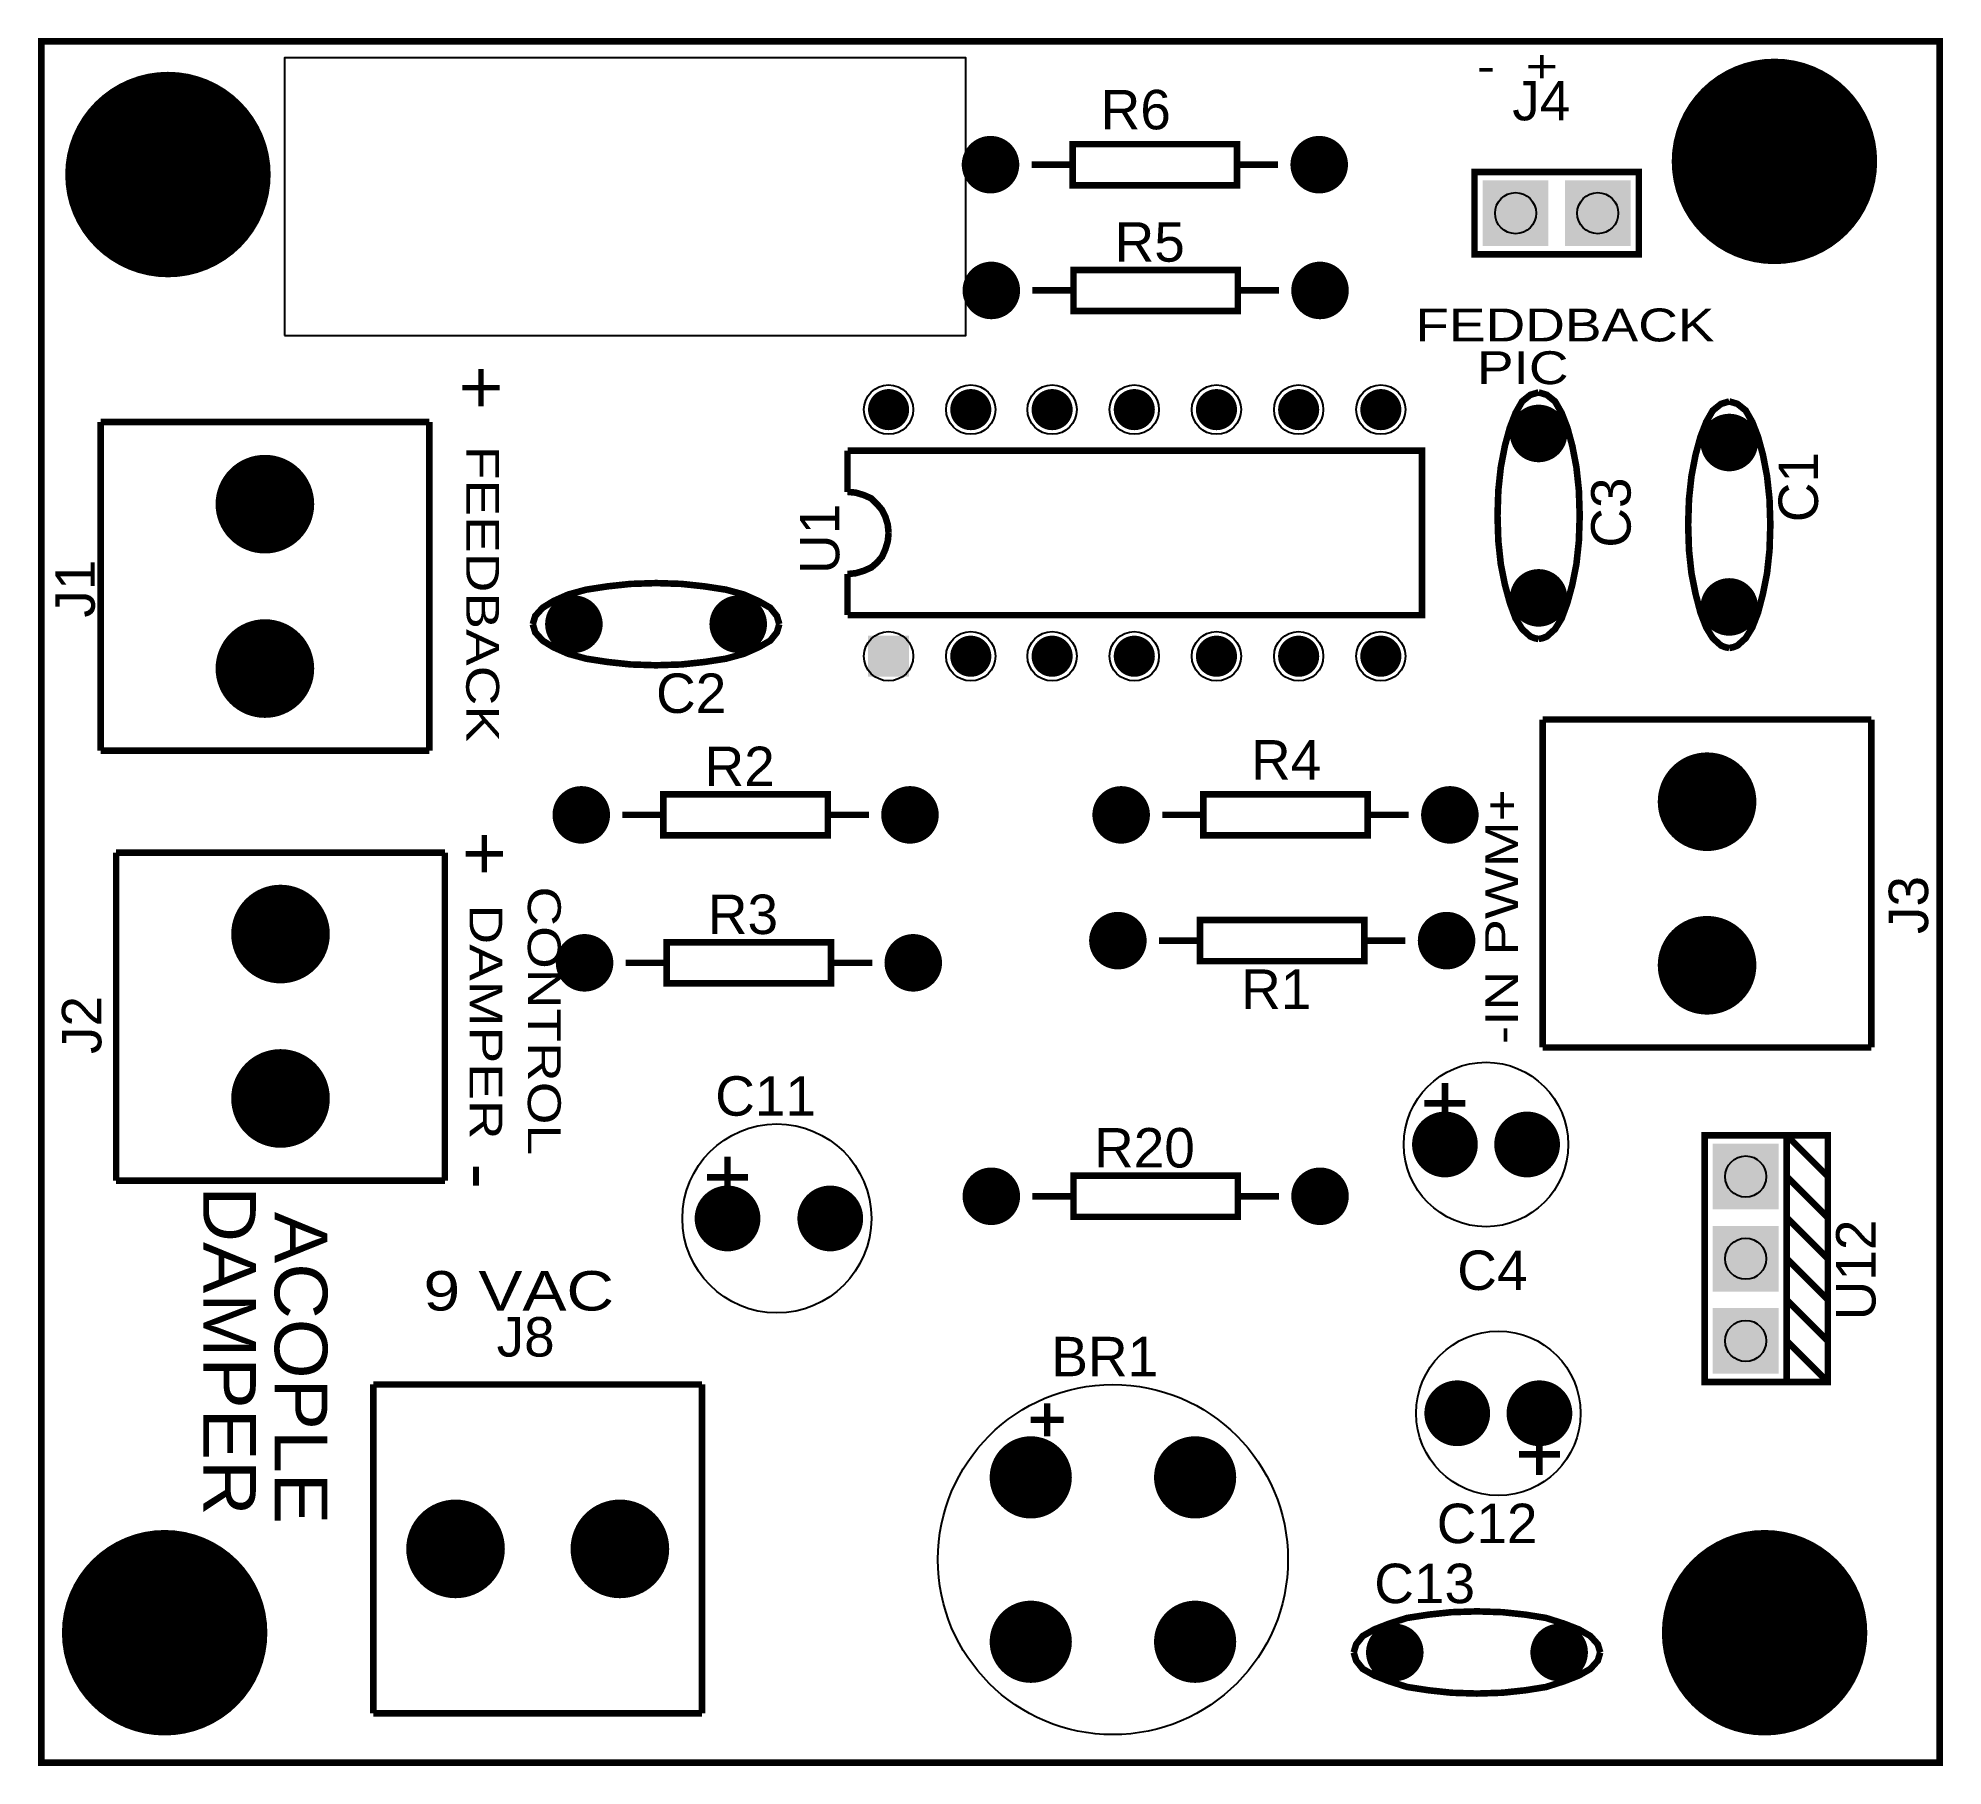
# Model space of a CAD drawing. Extents: x -1.16 to 1.16, y -1.05 to 1.05.
import ezdxf

# ---------------------------------------------------------------- set-up
doc = ezdxf.new("R2010")
doc.units = 0
doc.layers.get('0').update_dxf_attribs({"linetype": 'CONTINUOUS'})

# ---------------------------------------------------------------- blocks, each defined once
blk = doc.blocks.new('EPAD')
at = {"const_width": 0.5}
blk.add_lwpolyline([(-0.25, 0, 1), (0.25, 0, 1)], format="xyb", close=True, dxfattribs=at)
blk = doc.blocks.new('RPAD')
blk.add_trace([(-0.5, -0.5), (-0.5, 0.5), (0.5, -0.5), (0.5, 0.5)])

msp = doc.modelspace()

# ---------------------------------------------------------------- linework, layer by layer
at = {"const_width": 0.008}
for points in [[(-1.155, -1.047), (1.155, -1.047), (1.155, 1.047), (-1.155, 1.047), (-1.155, -1.047)], [(0.1, 0.872), (0.3, 0.872), (0.3, 0.922), (0.1, 0.922), (0.1, 0.872)], [(0.1, 0.897), (0.05, 0.897)], [(0.35, 0.897), (0.3, 0.897)], [(0.589, 0.788), (0.789, 0.788), (0.789, 0.888), (0.589, 0.888), (0.589, 0.788)], [(0.101, 0.719), (0.301, 0.719), (0.301, 0.769), (0.101, 0.769), (0.101, 0.719)], [(0.051, 0.744), (0.101, 0.744)], [(0.301, 0.744), (0.351, 0.744)], [(0.667, 0.62), (0.657, 0.617), (0.647, 0.609), (0.639, 0.595), (0.632, 0.577), (0.626, 0.555), (0.621, 0.529), (0.618, 0.501), (0.617, 0.47)], [(0.667, 0.62), (0.677, 0.617), (0.687, 0.609), (0.695, 0.595), (0.702, 0.577), (0.708, 0.555), (0.713, 0.529), (0.716, 0.501), (0.717, 0.47)], [(0.899, 0.609), (0.889, 0.606), (0.879, 0.598), (0.871, 0.584), (0.864, 0.566), (0.858, 0.544), (0.853, 0.518), (0.85, 0.49), (0.849, 0.459)], [(0.899, 0.609), (0.909, 0.606), (0.919, 0.598), (0.927, 0.584), (0.934, 0.566), (0.94, 0.544), (0.945, 0.518), (0.948, 0.49), (0.949, 0.459)], [(-0.683, 0.584), (-1.083, 0.584)], [(-1.083, 0.584), (-1.083, 0.184)], [(-0.683, 0.584), (-0.683, 0.184)], [(-0.174, 0.499), (-0.174, 0.549)], [(-0.174, 0.349), (0.525, 0.349), (0.525, 0.549), (-0.174, 0.549)], [(-0.124, 0.449), (-0.125, 0.459), (-0.128, 0.469), (-0.132, 0.477), (-0.138, 0.484), (-0.145, 0.491), (-0.154, 0.495), (-0.164, 0.498), (-0.174, 0.499)], [(0.667, 0.32), (0.662, 0.321), (0.657, 0.323), (0.647, 0.332), (0.639, 0.345), (0.632, 0.364), (0.626, 0.386), (0.621, 0.411), (0.618, 0.439), (0.617, 0.47)], [(0.667, 0.32), (0.672, 0.321), (0.677, 0.323), (0.687, 0.332), (0.695, 0.345), (0.702, 0.364), (0.708, 0.386), (0.713, 0.411), (0.716, 0.439), (0.717, 0.47)], [(-0.124, 0.449), (-0.125, 0.439), (-0.128, 0.429), (-0.132, 0.42), (-0.138, 0.413), (-0.145, 0.407), (-0.154, 0.403), (-0.164, 0.4), (-0.174, 0.399)], [(0.899, 0.309), (0.894, 0.31), (0.889, 0.312), (0.879, 0.321), (0.871, 0.334), (0.864, 0.352), (0.858, 0.375), (0.853, 0.4), (0.85, 0.428), (0.849, 0.459)], [(0.899, 0.309), (0.904, 0.31), (0.909, 0.312), (0.919, 0.321), (0.927, 0.334), (0.934, 0.352), (0.94, 0.375), (0.945, 0.4), (0.948, 0.428), (0.949, 0.459)], [(-0.174, 0.349), (-0.174, 0.399)], [(-0.557, 0.338), (-0.554, 0.348), (-0.545, 0.358), (-0.532, 0.366), (-0.514, 0.374), (-0.492, 0.38), (-0.466, 0.384), (-0.438, 0.387), (-0.407, 0.388)], [(-0.257, 0.338), (-0.26, 0.348), (-0.268, 0.358), (-0.282, 0.366), (-0.3, 0.374), (-0.322, 0.38), (-0.348, 0.384), (-0.376, 0.387), (-0.407, 0.388)], [(-0.557, 0.338), (-0.554, 0.328), (-0.545, 0.318), (-0.532, 0.31), (-0.514, 0.302), (-0.492, 0.296), (-0.466, 0.292), (-0.438, 0.289), (-0.407, 0.288)], [(-0.257, 0.338), (-0.26, 0.328), (-0.268, 0.318), (-0.282, 0.31), (-0.3, 0.302), (-0.322, 0.296), (-0.348, 0.292), (-0.376, 0.289), (-0.407, 0.288)], [(1.072, 0.222), (0.672, 0.222)], [(0.672, 0.222), (0.672, -0.177)], [(1.072, 0.222), (1.072, -0.177)], [(-0.683, 0.184), (-1.083, 0.184)], [(-0.398, 0.081), (-0.198, 0.081), (-0.198, 0.131), (-0.398, 0.131), (-0.398, 0.081)], [(0.259, 0.081), (0.459, 0.081), (0.459, 0.131), (0.259, 0.131), (0.259, 0.081)], [(-0.448, 0.106), (-0.398, 0.106)], [(-0.198, 0.106), (-0.148, 0.106)], [(0.259, 0.106), (0.209, 0.106)], [(0.509, 0.106), (0.459, 0.106)], [(-0.664, 0.06), (-1.064, 0.06)], [(-1.064, 0.06), (-1.064, -0.339)], [(-0.664, 0.06), (-0.664, -0.339)], [(0.255, -0.072), (0.455, -0.072), (0.455, -0.022), (0.255, -0.022), (0.255, -0.072)], [(-0.394, -0.099), (-0.194, -0.099), (-0.194, -0.049), (-0.394, -0.049), (-0.394, -0.099)], [(0.255, -0.047), (0.205, -0.047)], [(0.505, -0.047), (0.455, -0.047)], [(-0.444, -0.074), (-0.394, -0.074)], [(-0.194, -0.074), (-0.144, -0.074)], [(1.072, -0.177), (0.672, -0.177)], [(0.553, -0.22), (0.553, -0.27)], [(0.528, -0.245), (0.578, -0.245)], [(0.869, -0.584), (0.969, -0.584), (0.969, -0.284), (0.869, -0.284), (0.869, -0.584)], [(0.969, -0.284), (1.019, -0.284), (1.019, -0.584), (0.969, -0.584)], [(0.969, -0.284), (1.019, -0.334)], [(-0.32, -0.31), (-0.32, -0.36)], [(-0.664, -0.339), (-1.064, -0.339)], [(-0.345, -0.335), (-0.295, -0.335)], [(0.101, -0.383), (0.301, -0.383), (0.301, -0.333), (0.101, -0.333), (0.101, -0.383)], [(0.969, -0.334), (1.019, -0.384)], [(0.051, -0.358), (0.101, -0.358)], [(0.301, -0.358), (0.351, -0.358)], [(0.969, -0.384), (1.019, -0.434)], [(0.969, -0.434), (1.019, -0.484)], [(0.969, -0.484), (1.019, -0.534)], [(0.969, -0.534), (1.019, -0.584)], [(-0.751, -0.987), (-0.751, -0.587)], [(-0.351, -0.587), (-0.751, -0.587)], [(-0.351, -0.987), (-0.351, -0.587)], [(0.069, -0.61), (0.069, -0.65)], [(0.049, -0.63), (0.089, -0.63)], [(0.668, -0.697), (0.668, -0.647)], [(0.693, -0.672), (0.643, -0.672)], [(0.442, -0.913), (0.445, -0.903), (0.453, -0.893), (0.467, -0.885), (0.485, -0.878), (0.507, -0.871), (0.533, -0.867), (0.561, -0.864), (0.592, -0.863)], [(0.742, -0.913), (0.739, -0.903), (0.73, -0.893), (0.716, -0.885), (0.698, -0.878), (0.676, -0.871), (0.651, -0.867), (0.623, -0.864), (0.592, -0.863)], [(0.442, -0.913), (0.445, -0.923), (0.453, -0.933), (0.467, -0.941), (0.485, -0.948), (0.507, -0.955), (0.533, -0.959), (0.561, -0.962), (0.592, -0.963)], [(0.742, -0.913), (0.739, -0.923), (0.73, -0.933), (0.716, -0.941), (0.698, -0.948), (0.676, -0.955), (0.651, -0.959), (0.623, -0.962), (0.592, -0.963)], [(-0.351, -0.987), (-0.751, -0.987)]]:
    msp.add_lwpolyline(points, dxfattribs=at)
msp.add_lwpolyline([(-0.859, 0.689), (-0.03, 0.689), (-0.03, 1.027), (-0.859, 1.027), (-0.859, 0.689)])
for centre, radius in [((0.954, 0.901), 0.03), ((-1.001, 0.885), 0.03), ((0, 0.897), 0.025), ((0.4, 0.897), 0.025), ((0.639, 0.838), 0.025), ((0.739, 0.838), 0.025), ((0.001, 0.744), 0.025), ((0.401, 0.744), 0.025), ((-0.124, 0.599), 0.03), ((-0.024, 0.599), 0.03), ((0.075, 0.599), 0.03), ((0.175, 0.599), 0.03), ((0.275, 0.599), 0.03), ((0.375, 0.599), 0.03), ((0.475, 0.599), 0.03), ((0.667, 0.57), 0.025), ((0.899, 0.559), 0.025), ((-0.883, 0.484), 0.03), ((0.667, 0.37), 0.025), ((0.899, 0.359), 0.025), ((-0.507, 0.338), 0.025), ((-0.307, 0.338), 0.025), ((-0.124, 0.299), 0.03), ((-0.024, 0.299), 0.03), ((0.075, 0.299), 0.03), ((0.175, 0.299), 0.03), ((0.275, 0.299), 0.03), ((0.375, 0.299), 0.03), ((0.475, 0.299), 0.03), ((-0.883, 0.284), 0.03), ((0.872, 0.122), 0.03), ((-0.498, 0.106), 0.025), ((-0.098, 0.106), 0.025), ((0.159, 0.106), 0.025), ((0.559, 0.106), 0.025), ((-0.864, -0.039), 0.03), ((0.155, -0.047), 0.025), ((0.555, -0.047), 0.025), ((-0.494, -0.074), 0.025), ((-0.094, -0.074), 0.025), ((0.872, -0.077), 0.03), ((-0.864, -0.239), 0.03), ((0.553, -0.295), 0.025), ((0.653, -0.295), 0.025), ((0.919, -0.334), 0.025), ((0.001, -0.358), 0.025), ((0.401, -0.358), 0.025), ((-0.32, -0.385), 0.025), ((-0.195, -0.385), 0.025), ((0.919, -0.434), 0.025), ((0.919, -0.534), 0.025), ((0.568, -0.622), 0.025), ((0.668, -0.622), 0.025), ((0.049, -0.7), 0.025), ((0.249, -0.7), 0.025), ((-0.651, -0.787), 0.03), ((-0.451, -0.787), 0.03), ((-1.005, -0.889), 0.03), ((0.049, -0.9), 0.025), ((0.249, -0.9), 0.025), ((0.942, -0.889), 0.03), ((0.492, -0.913), 0.025), ((0.692, -0.913), 0.025)]:
    msp.add_circle(centre, radius)
at = {"layer": '12632256'}
for centre, radius in [((0.603, -0.295), 0.1), ((-0.26, -0.385), 0.115), ((0.618, -0.622), 0.1), ((0.149, -0.8), 0.213)]:
    msp.add_circle(centre, radius, dxfattribs=at)

# ---------------------------------------------------------------- block references
for name, p, xscale, yscale in [('EPAD', (0.954, 0.901), 0.25, 0.25), ('EPAD', (-1.001, 0.885), 0.25, 0.25), ('EPAD', (0, 0.897), 0.07, 0.07), ('EPAD', (0.4, 0.897), 0.07, 0.07), ('EPAD', (0.001, 0.744), 0.07, 0.07), ('EPAD', (0.401, 0.744), 0.07, 0.07), ('EPAD', (-0.124, 0.599), 0.05, 0.05), ('EPAD', (-0.024, 0.599), 0.05, 0.05), ('EPAD', (0.075, 0.599), 0.05, 0.05), ('EPAD', (0.175, 0.599), 0.05, 0.05), ('EPAD', (0.275, 0.599), 0.05, 0.05), ('EPAD', (0.375, 0.599), 0.05, 0.05), ('EPAD', (0.475, 0.599), 0.05, 0.05), ('EPAD', (0.667, 0.57), 0.07, 0.07), ('EPAD', (0.899, 0.559), 0.07, 0.07), ('EPAD', (-0.883, 0.484), 0.12, 0.12), ('EPAD', (0.667, 0.37), 0.07, 0.07), ('EPAD', (-0.507, 0.338), 0.07, 0.07), ('EPAD', (-0.307, 0.338), 0.07, 0.07), ('EPAD', (0.899, 0.359), 0.07, 0.07), ('EPAD', (-0.883, 0.284), 0.12, 0.12), ('RPAD', (-0.124, 0.299), 0.05, 0.05), ('EPAD', (-0.024, 0.299), 0.05, 0.05), ('EPAD', (0.075, 0.299), 0.05, 0.05), ('EPAD', (0.175, 0.299), 0.05, 0.05), ('EPAD', (0.275, 0.299), 0.05, 0.05), ('EPAD', (0.375, 0.299), 0.05, 0.05), ('EPAD', (0.475, 0.299), 0.05, 0.05), ('EPAD', (0.872, 0.122), 0.12, 0.12), ('EPAD', (-0.498, 0.106), 0.07, 0.07), ('EPAD', (-0.098, 0.106), 0.07, 0.07), ('EPAD', (0.159, 0.106), 0.07, 0.07), ('EPAD', (0.559, 0.106), 0.07, 0.07), ('EPAD', (-0.864, -0.039), 0.12, 0.12), ('EPAD', (0.155, -0.047), 0.07, 0.07), ('EPAD', (0.555, -0.047), 0.07, 0.07), ('EPAD', (0.872, -0.077), 0.12, 0.12), ('EPAD', (-0.494, -0.074), 0.07, 0.07), ('EPAD', (-0.094, -0.074), 0.07, 0.07), ('EPAD', (-0.864, -0.239), 0.12, 0.12), ('EPAD', (0.553, -0.295), 0.08, 0.08), ('EPAD', (0.653, -0.295), 0.08, 0.08), ('EPAD', (0.001, -0.358), 0.07, 0.07), ('EPAD', (0.401, -0.358), 0.07, 0.07), ('EPAD', (-0.32, -0.385), 0.08, 0.08), ('EPAD', (-0.195, -0.385), 0.08, 0.08), ('EPAD', (0.568, -0.622), 0.08, 0.08), ('EPAD', (0.668, -0.622), 0.08, 0.08), ('EPAD', (0.049, -0.7), 0.1, 0.1), ('EPAD', (0.249, -0.7), 0.1, 0.1), ('EPAD', (-0.651, -0.787), 0.12, 0.12), ('EPAD', (-0.451, -0.787), 0.12, 0.12), ('EPAD', (-1.005, -0.889), 0.25, 0.25), ('EPAD', (0.942, -0.889), 0.25, 0.25), ('EPAD', (0.049, -0.9), 0.1, 0.1), ('EPAD', (0.249, -0.9), 0.1, 0.1), ('EPAD', (0.492, -0.913), 0.07, 0.07), ('EPAD', (0.692, -0.913), 0.07, 0.07)]:
    msp.add_blockref(name, p, dxfattribs=dict(xscale=xscale, yscale=yscale))
at = {"xscale": 0.08, "yscale": 0.08}
for p, rotation in [((0.639, 0.838), 180), ((0.739, 0.838), 180), ((0.919, -0.334), -90), ((0.919, -0.434), -90), ((0.919, -0.534), -90)]:
    msp.add_blockref('RPAD', p, dxfattribs=dict(at, rotation=rotation))

# ---------------------------------------------------------------- texts
at = {"layer": '12632256'}
for s, height, width, p in [('-  +', 0.04, 1.25, (0.592, 0.997)), ('J4', 0.048, 1.041667, (0.635, 0.951)), ('R6', 0.048, 1.041667, (0.134, 0.94)), ('R5', 0.048, 1.041667, (0.151, 0.779)), ('FEDDBACK', 0.04, 1.25, (0.517, 0.682)), ('PIC', 0.04, 1.25, (0.592, 0.63)), ('C2', 0.048, 1.041667, (-0.407, 0.23)), ('R2', 0.048, 1.041667, (-0.348, 0.141)), ('R4', 0.048, 1.041667, (0.317, 0.149)), ('R3', 0.048, 1.041667, (-0.344, -0.039)), ('R1', 0.048, 1.041667, (0.305, -0.13)), ('C11', 0.048, 1.041667, (-0.335, -0.26)), ('R20', 0.048, 1.041667, (0.126, -0.323)), ('C4', 0.048, 1.041667, (0.568, -0.472)), ('9 VAC', 0.048, 1.25, (-0.69, -0.497)), ('J8', 0.048, 1.041667, (-0.601, -0.553)), ('BR1', 0.048, 1.041667, (0.074, -0.577)), ('C12', 0.048, 1.041667, (0.543, -0.78)), ('C13', 0.048, 1.041667, (0.467, -0.853))]:
    msp.add_text(s, height=height, dxfattribs=dict(at, width=width)).set_placement(p)
for s, height, rotation, width, p in [('+', 0.064, -90, 1.09375, (-0.651, 0.653)), ('FEEDBACK', 0.04, -90, 1.25, (-0.638, 0.555)), ('C1', 0.048, 90, 1.041667, (1.007, 0.462)), ('C3', 0.048, 90, 1.041667, (0.779, 0.431)), ('U1', 0.048, 90, 1.041667, (-0.184, 0.399)), ('J1', 0.048, 90, 1.041667, (-1.09, 0.346)), ('-IN PWM+', 0.04, 90, 1.25, (0.642, -0.173)), ('+', 0.064, -90, 1.09375, (-0.647, 0.086)), ('J3', 0.048, 90, 1.041667, (1.141, -0.039)), ('CONTROL', 0.04, -90, 1.25, (-0.563, 0.019)), ('DAMPER', 0.04, -90, 1.25, (-0.634, -0.003)), ('J2', 0.048, 90, 1.041667, (-1.082, -0.185)), ('-', 0.064, -90, 1.09375, (-0.651, -0.318)), ('DAMPER', 0.064, -90, 1.09375, (-0.958, -0.346)), ('ACOPLE', 0.064, -90, 1.09375, (-0.871, -0.377)), ('U12', 0.048, 90, 1.041667, (1.077, -0.509))]:
    msp.add_text(s, height=height, rotation=rotation, dxfattribs=dict(at, width=width)).set_placement(p)

doc.saveas('drawing.dxf')
